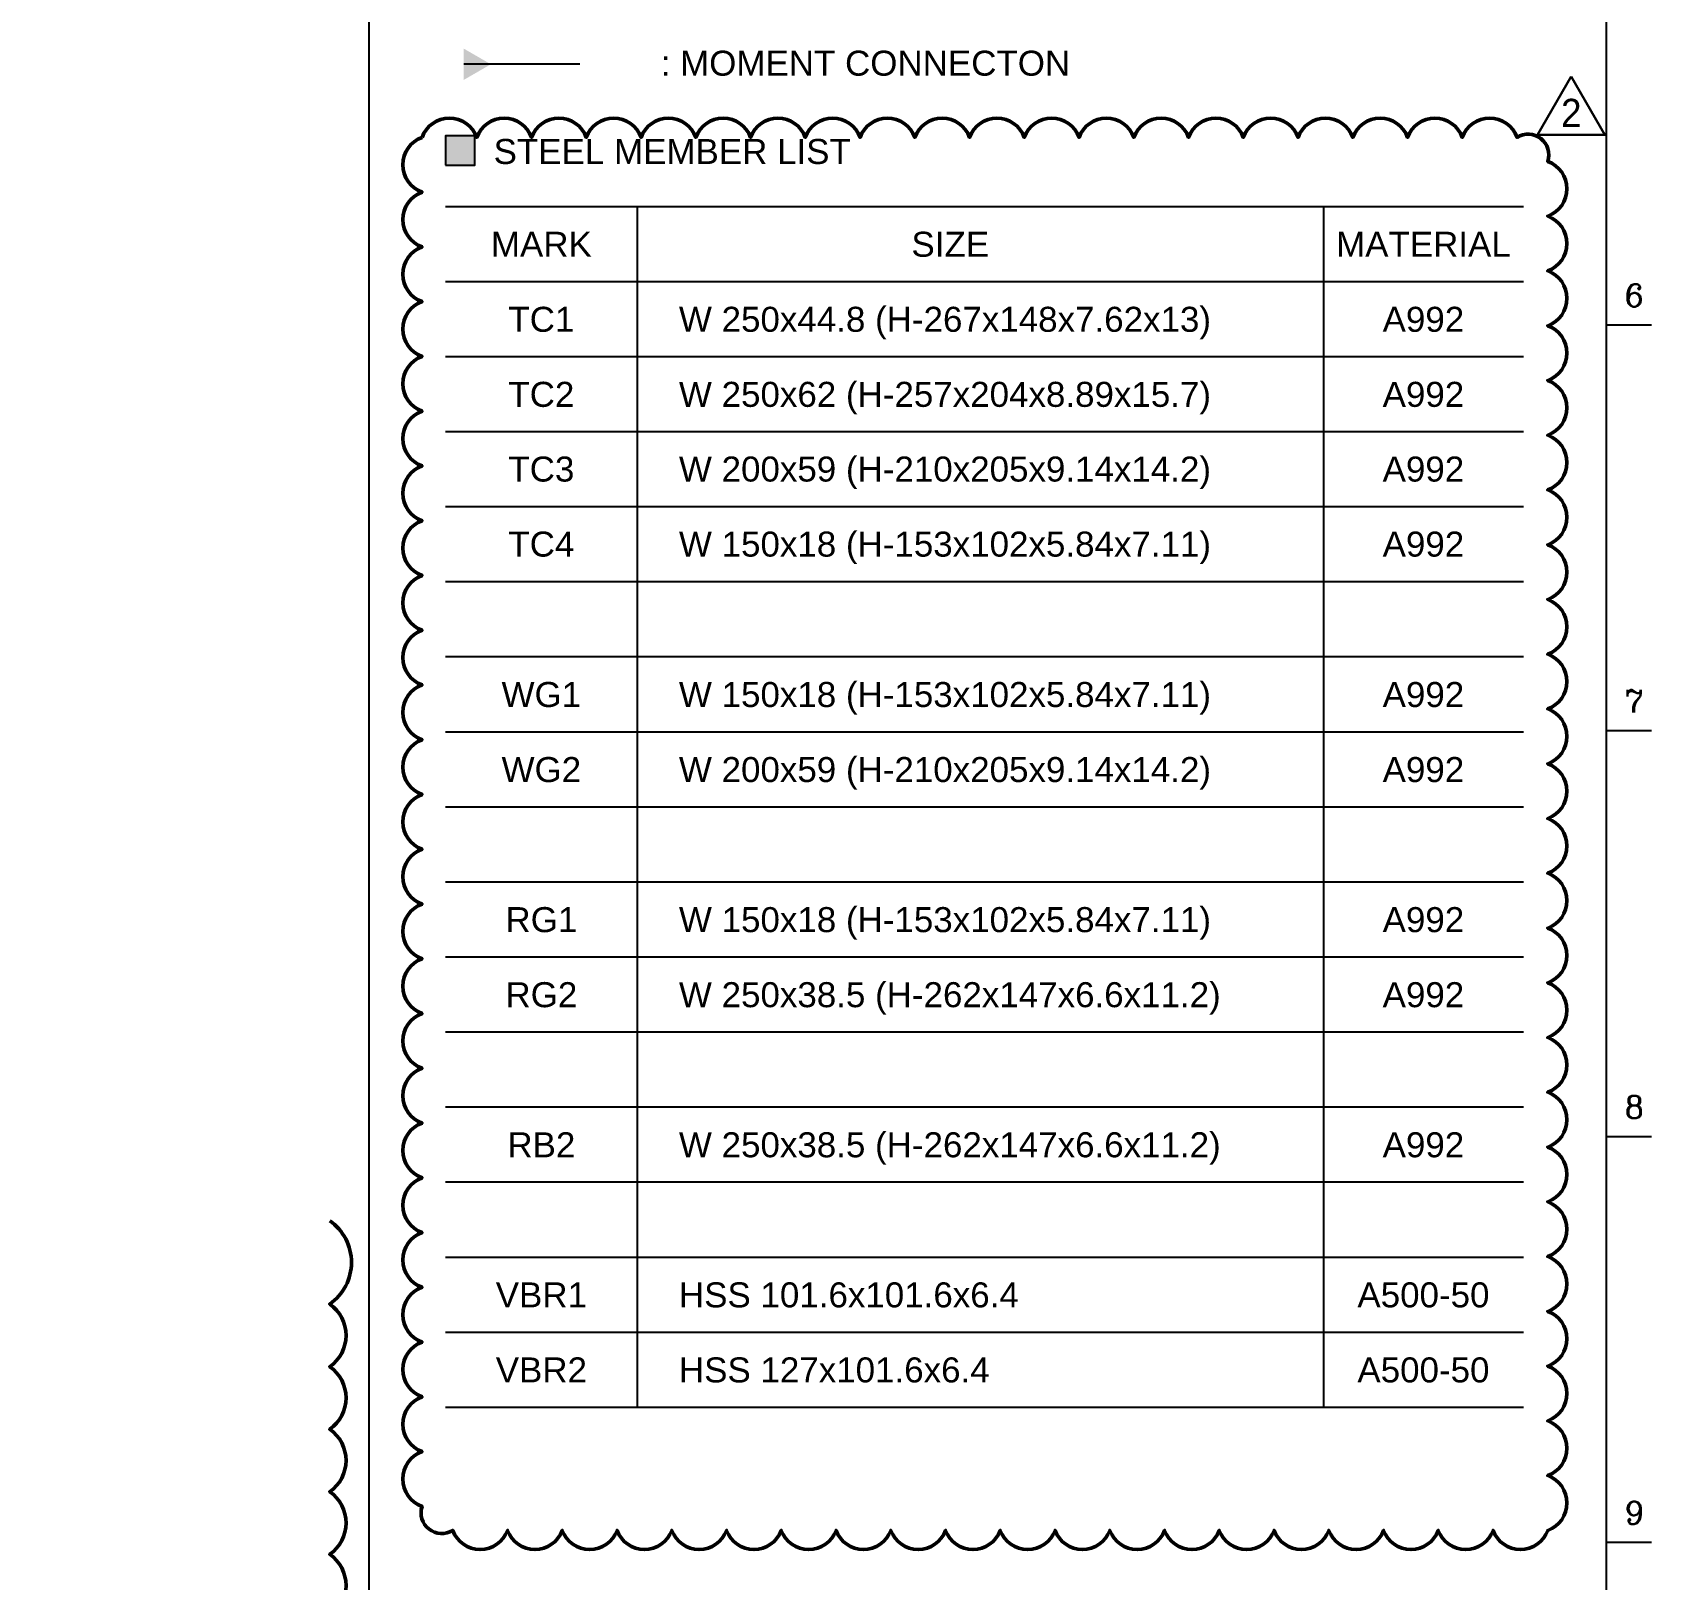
# Model space of a CAD drawing. Header units: millimetres. Extents: x 0 to 153097, y 17753 to 125268.
# Drawn here: x 136499 to 152037, y 88811 to 103656 of the extents above; entities that cross this region are included whole.
import ezdxf
from ezdxf.enums import TextEntityAlignment as Align

# ---------------------------------------------------------------- set-up
doc = ezdxf.new("R2010")
doc.units = ezdxf.units.MM
doc.header["$LTSCALE"] = 50
for name, color, linetype in [('1', 7, 'Continuous'), ('C_TEXT_01', 2, 'Continuous'), ('STEEL-BEAM', 4, 'Continuous'), ('SYM', 7, 'Continuous'), ('TAN-TIT', 30, 'Continuous')]:
    doc.layers.add(name, color=color, linetype=linetype)
doc.layers.add('C_MARK', color=2, linetype='Continuous', lineweight=0)
doc.layers.add('C_REV', color=4, linetype='Continuous', lineweight=50)
doc.styles.add('Arial', font='arial.ttf')
doc.styles.add('COM', font='COMPLEX', dxfattribs={"height": 5})
doc.styles.add('돋움', font='')
doc.styles.get('돋움').set_extended_font_data('Dotum')

# ---------------------------------------------------------------- blocks, each defined once
blk = doc.blocks.new('BORDER')
at = {"layer": 'TAN-TIT'}
for p, q in [((232823, 3520), (232823, 164680)), ((232823, 86808), (234266, 86808)), ((232823, 73830), (234266, 73830)), ((232823, 60851), (234266, 60851)), ((232823, 47872), (234266, 47872))]:
    blk.add_line(p, q, dxfattribs=at)
at = {"layer": 'TAN-TIT', "style": 'COM'}
for s, p in [('6', (233400, 87385)), ('7', (233400, 74406)), ('8', (233400, 61428)), ('9', (233400, 48449))]:
    blk.add_text(s, height=721, dxfattribs=at).set_placement(p)

msp = doc.modelspace()

# ---------------------------------------------------------------- hatches: boundary and pattern name
at = {"layer": 'C_TEXT_01'}
h = msp.add_hatch(color=256, dxfattribs=at)
h.dxf.hatch_style = 1
h.paths.add_polyline_path([(140742.72, 102662.82), (140462.72, 102662.82), (140462.72, 102382.82), (140742.72, 102382.82)])

# ---------------------------------------------------------------- linework, layer by layer
at = {"color": 0, "linetype": 'ByBlock'}
msp.add_solid([(140638.17, 103199.74), (140898.17, 103349.85), (140638.17, 103499.96)], dxfattribs=at)
at = {"layer": 'C_REV', "lineweight": 30}
msp.add_lwpolyline([(151265.84, 103231.69), (151589.15, 102671.69), (150942.52, 102671.69)], close=True, dxfattribs=at)
at = {"layer": 'C_REV'}
for points in [[(140237.67, 102648.21, -0.70020754), (140237.67, 102648.21, -0.70020754), (140763.05, 102648.21, -0.70020754), (141288.44, 102648.21, -0.70020754), (141813.83, 102648.21, -0.70020754), (142339.21, 102648.21, -0.70020754), (142864.6, 102648.21, -0.70020754), (143389.99, 102648.21, -0.70020754), (143915.38, 102648.21, -0.70020754), (144440.76, 102648.21, -0.70020754), (144966.15, 102648.21, -0.70020754), (145491.54, 102648.21, -0.70020754), (146016.92, 102648.21, -0.70020754), (146542.31, 102648.21, -0.70020754), (147067.7, 102648.21, -0.70020754), (147593.08, 102648.21, -0.70020754), (148118.47, 102648.21, -0.70020754), (148643.86, 102648.21, -0.70020754), (149169.24, 102648.21, -0.70020754), (149694.63, 102648.21, -0.70020754), (150220.02, 102648.21, -0.70020754), (150745.4, 102648.21, -0.70020754), (151040.45, 102417.88, -0.70020754), (151040.45, 101892.49, -0.70020754), (151040.45, 101367.1, -0.70020754), (151040.45, 100841.72, -0.70020754), (151040.45, 100316.33, -0.70020754), (151040.45, 99790.94, -0.70020754), (151040.45, 99265.56, -0.70020754), (151040.45, 98740.17, -0.70020754), (151040.45, 98214.78, -0.70020754), (151040.45, 97689.4, -0.70020754), (151040.45, 97164.01, -0.70020754), (151040.45, 96638.62, -0.70020754), (151040.45, 96113.24, -0.70020754), (151040.45, 95587.85, -0.70020754), (151040.45, 95062.46, -0.70020754), (151040.45, 94537.07, -0.70020754), (151040.45, 94011.69, -0.70020754), (151040.45, 93486.3, -0.70020754), (151040.45, 92960.91, -0.70020754), (151040.45, 92435.53, -0.70020754), (151040.45, 91910.14, -0.70020754), (151040.45, 91384.75, -0.70020754), (151040.45, 90859.37, -0.70020754), (151040.45, 90333.98, -0.70020754), (151040.45, 89808.59, -0.70020754), (151040.45, 89283.21, -0.70020754), (150515.07, 89283.21, -0.70020754), (149989.68, 89283.21, -0.70020754), (149464.29, 89283.21, -0.70020754), (148938.91, 89283.21, -0.70020754), (148413.52, 89283.21, -0.70020754), (147888.13, 89283.21, -0.70020754), (147362.75, 89283.21, -0.70020754), (146837.36, 89283.21, -0.70020754), (146311.97, 89283.21, -0.70020754), (145786.59, 89283.21, -0.70020754), (145261.2, 89283.21, -0.70020754), (144735.81, 89283.21, -0.70020754), (144210.43, 89283.21, -0.70020754), (143685.04, 89283.21, -0.70020754), (143159.65, 89283.21, -0.70020754), (142634.27, 89283.21, -0.70020754), (142108.88, 89283.21, -0.70020754), (141583.49, 89283.21, -0.70020754), (141058.1, 89283.21, -0.70020754), (140532.72, 89283.21, -0.70020754), (140237.67, 89513.54, -0.70020754), (140237.67, 90038.93, -0.70020754), (140237.67, 90564.32, -0.70020754), (140237.67, 91089.7, -0.70020754), (140237.67, 91615.09, -0.70020754), (140237.67, 92140.48, -0.70020754), (140237.67, 92665.86, -0.70020754), (140237.67, 93191.25, -0.70020754), (140237.67, 93716.64, -0.70020754), (140237.67, 94242.02, -0.70020754), (140237.67, 94767.41, -0.70020754), (140237.67, 95292.8, -0.70020754), (140237.67, 95818.18, -0.70020754), (140237.67, 96343.57, -0.70020754), (140237.67, 96868.96, -0.70020754), (140237.67, 97394.34, -0.70020754), (140237.67, 97919.73, -0.70020754), (140237.67, 98445.12, -0.70020754), (140237.67, 98970.51, -0.70020754), (140237.67, 99495.89, -0.70020754), (140237.67, 100021.28, -0.70020754), (140237.67, 100546.67, -0.70020754), (140237.67, 101072.05, -0.70020754), (140237.67, 101597.44, -0.70020754), (140237.67, 102122.83, -0.70020754), (140237.67, 102648.21, -0.70020754), (140237.67, 102648.21, -0.70020754)], [(135951.97, 82253.75, 0.52056705), (136551.97, 82253.75, 0.52056705), (137151.97, 82253.75, 0.52056705), (137751.97, 82253.75, 0.52056705), (138351.97, 82253.75, 0.52056705), (138951.97, 82253.75, 0.52056705), (139351.97, 82453.75, 0.52056705), (139351.97, 83053.75, 0.52056705), (139351.97, 83653.75, 0.52056705), (139351.97, 84253.75, 0.52056705), (139351.97, 84853.75, 0.52056705), (139351.97, 85453.75, 0.52056705), (139351.97, 86053.75, 0.52056705), (139351.97, 86653.75, 0.52056705), (139351.97, 87253.75, 0.52056705), (139351.97, 87853.75, 0.52056705), (139351.97, 88453.75, 0.52056705), (139351.97, 89053.75, 0.52056705), (139351.97, 89653.75, 0.52056705), (139351.97, 90253.75, 0.52056705), (139351.97, 90853.75, 0.52056705), (139351.97, 91453.75, 0.52056705), (139351.97, 92253.75, 0.52056705)]]:
    msp.add_lwpolyline(points, format="xyb", dxfattribs=at)
at = {"layer": 'C_TEXT_01'}
msp.add_lwpolyline([(140462.72, 102382.82), (140742.72, 102382.82), (140742.72, 102662.82), (140462.72, 102662.82)], close=True, dxfattribs=at)
at = {"layer": 'STEEL-BEAM'}
msp.add_line((141752.8, 103349.85), (140638.17, 103349.85), dxfattribs=at)
at = {"layer": 'SYM', "color": 7, "linetype": 'Continuous'}
for p, q in [((150806.96, 101982.82), (140462.72, 101982.82)), ((150806.96, 90462.82), (140462.72, 90462.82))]:
    msp.add_line(p, q, dxfattribs=at)
at = {"layer": 'SYM', "color": 1, "linetype": 'Continuous'}
for p, q in [((142302.72, 101982.82), (142302.72, 90462.82)), ((148886.96, 101982.82), (148886.96, 90462.82)), ((150806.96, 101262.82), (140462.72, 101262.82)), ((142302.72, 101262.82), (142302.72, 90462.82)), ((148886.96, 101262.82), (148886.96, 90462.82)), ((150806.96, 100542.82), (140462.72, 100542.82)), ((150806.96, 99822.82), (140462.72, 99822.82)), ((150806.96, 99102.82), (140462.72, 99102.82)), ((150806.96, 98382.82), (140462.72, 98382.82)), ((150806.96, 97662.82), (140462.72, 97662.82)), ((150806.96, 96942.82), (140462.72, 96942.82)), ((150806.96, 96222.82), (140462.72, 96222.82)), ((150806.96, 95502.82), (140462.72, 95502.82)), ((150806.96, 94782.82), (140462.72, 94782.82)), ((150806.96, 94062.82), (140462.72, 94062.82)), ((150806.96, 93342.82), (140462.72, 93342.82)), ((150806.96, 92622.82), (140462.72, 92622.82)), ((150806.96, 91902.82), (140462.72, 91902.82)), ((150806.96, 91182.82), (140462.72, 91182.82))]:
    msp.add_line(p, q, dxfattribs=at)
at = {"layer": 'TAN-TIT'}
msp.add_line((139728.17, 114960.63), (139728.17, 88304.51), dxfattribs=at)

# ---------------------------------------------------------------- block references
at = {"layer": '1', "xscale": 0.3, "yscale": 0.3, "zscale": 0.3}
msp.add_blockref('BORDER', (81756.99, 74808.42), dxfattribs=at)

# ---------------------------------------------------------------- texts
at = {"layer": 'C_MARK', "color": 4, "style": '돋움'}
msp.add_text('2', height=270, dxfattribs=at).set_placement((151265.84, 102883.15), align=Align.MIDDLE_CENTER)
at = {"layer": 'C_TEXT_01', "style": 'Arial'}
for s, p in [(': MOMENT CONNECTON', (142527.51, 103240.18)), ('STEEL MEMBER LIST', (140924.65, 102393.09))]:
    msp.add_text(s, height=240, dxfattribs=at).set_placement(p)
for s, p in [('MARK', (141382.72, 101622.82)), ('SIZE', (145306.38, 101622.82)), ('MATERIAL', (149846.96, 101622.82)), ('TC1', (141382.72, 100902.82)), ('A992', (149846.96, 100902.82)), ('TC2', (141382.72, 100182.82)), ('A992', (149846.96, 100182.82)), ('TC3', (141382.72, 99465.93)), ('A992', (149846.96, 99465.93)), ('TC4', (141382.72, 98745.93)), ('A992', (149846.96, 98745.93)), ('WG1', (141382.72, 97302.82)), ('A992', (149846.96, 97302.82)), ('WG2', (141382.72, 96582.82)), ('A992', (149846.96, 96582.82)), ('RG1', (141382.72, 95142.82)), ('A992', (149846.96, 95142.82)), ('RG2', (141382.72, 94422.82)), ('A992', (149846.96, 94422.82)), ('RB2', (141382.72, 92982.82)), ('A992', (149846.96, 92982.82)), ('VBR1', (141382.72, 91542.82)), ('A500-50', (149846.96, 91542.82)), ('VBR2', (141382.72, 90822.82)), ('A500-50', (149846.96, 90822.82))]:
    msp.add_text(s, height=240, dxfattribs=at).set_placement(p, align=Align.MIDDLE_CENTER)
for s, p in [('W 250x44.8 (H-267x148x7.62x13)', (142702.72, 100902.82)), ('W 250x62 (H-257x204x8.89x15.7)', (142702.72, 100182.82)), ('W 200x59 (H-210x205x9.14x14.2)', (142702.72, 99466.09)), ('W 150x18 (H-153x102x5.84x7.11)', (142702.72, 98745.93)), ('W 150x18 (H-153x102x5.84x7.11)', (142702.72, 97302.82)), ('W 200x59 (H-210x205x9.14x14.2)', (142702.72, 96582.82)), ('W 150x18 (H-153x102x5.84x7.11)', (142702.72, 95142.82)), ('W 250x38.5 (H-262x147x6.6x11.2)', (142702.72, 94422.82)), ('W 250x38.5 (H-262x147x6.6x11.2)', (142702.72, 92982.82)), ('HSS 101.6x101.6x6.4', (142702.72, 91542.82)), ('HSS 127x101.6x6.4', (142702.72, 90822.82))]:
    msp.add_text(s, height=240, dxfattribs=at).set_placement(p, align=Align.MIDDLE_LEFT)

doc.saveas('drawing.dxf')
